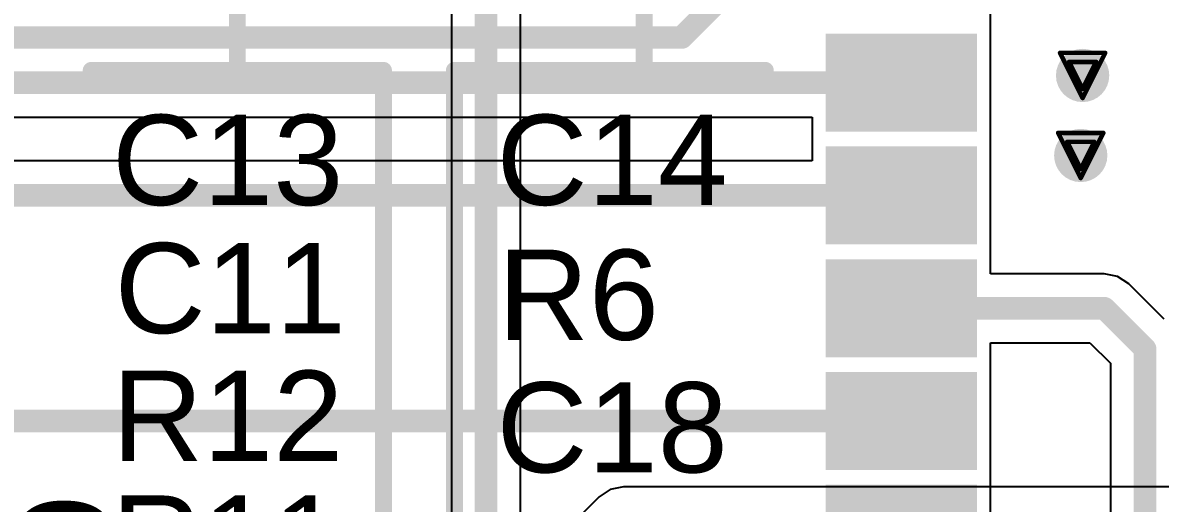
# Model space of a CAD drawing. Header units: inches. Extents: x -1 to 208, y -10 to 150.
# Drawn here: x 21.35 to 34.16, y 61.71 to 67.12 of the extents above; entities that cross this region are included whole.
import ezdxf

# ---------------------------------------------------------------- set-up
doc = ezdxf.new("R2010")
doc.units = ezdxf.units.IN
for name, color, linetype in [('Bottom Layer', 5, 'Continuous'), ('Drill Drawing', 1, 'Continuous'), ('Top Layer', 1, 'Continuous'), ('Top Overlay', 2, 'Continuous'), ('Top Paste', 8, 'Continuous'), ('Top Solder', 216, 'Continuous'), ('Via Holes', 16, 'Continuous')]:
    doc.layers.add(name, color=color, linetype=linetype)
doc.styles.add('Arial', font='', dxfattribs={"height": 0.2})
doc.styles.add('Arial Black_Bold', font='', dxfattribs={"height": 0.2})
doc.styles.get('Arial').set_extended_font_data('Arial')
doc.styles.get('Arial Black_Bold').set_extended_font_data('Arial Black', bold=True)

# ---------------------------------------------------------------- blocks, each defined once
blk = doc.blocks.new('ESP32_WROVER_E_N16R8_12')
at = {"layer": 'Top Layer'}
for points in [[(-9.5, 4.26), (-8, 4.26), (-8, 3.36), (-9.5, 3.36)], [(-9.5, 2.99), (-8, 2.99), (-8, 2.09), (-9.5, 2.09)], [(-9.5, 1.72), (-8, 1.72), (-8, 0.82), (-9.5, 0.82)], [(-9.5, 0.45), (-8, 0.45), (-8, -0.45), (-9.5, -0.45)], [(-9.5, -0.82), (-8, -0.82), (-8, -1.72), (-9.5, -1.72)]]:
    blk.add_hatch(color=1, dxfattribs=at).paths.add_polyline_path(points)
at = {"layer": 'Top Paste'}
for points in [[(-9.5, 4.26), (-8, 4.26), (-8, 3.36), (-9.5, 3.36)], [(-9.5, 2.99), (-8, 2.99), (-8, 2.09), (-9.5, 2.09)], [(-9.5, 1.72), (-8, 1.72), (-8, 0.82), (-9.5, 0.82)], [(-9.5, 0.45), (-8, 0.45), (-8, -0.45), (-9.5, -0.45)], [(-9.5, -0.82), (-8, -0.82), (-8, -1.72), (-9.5, -1.72)]]:
    blk.add_hatch(color=8, dxfattribs=at).paths.add_polyline_path(points)
at = {"layer": 'Top Solder'}
for points in [[(-9.602, 4.362), (-7.898, 4.362), (-7.898, 3.258), (-9.602, 3.258)], [(-9.602, 3.092), (-7.898, 3.092), (-7.898, 1.988), (-9.602, 1.988)], [(-9.602, 1.822), (-7.898, 1.822), (-7.898, 0.718), (-9.602, 0.718)], [(-9.602, 0.552), (-7.898, 0.552), (-7.898, -0.552), (-9.602, -0.552)], [(-9.602, -0.718), (-7.898, -0.718), (-7.898, -1.822), (-9.602, -1.822)]]:
    blk.add_hatch(color=216, dxfattribs=at).paths.add_polyline_path(points)

msp = doc.modelspace()

# ---------------------------------------------------------------- hatches: boundary and pattern name
at = {"layer": 'Bottom Layer'}
h = msp.add_hatch(color=5, dxfattribs=at)
edge = h.paths.add_edge_path()
edge.add_arc((33.282, 66.531), 0.3, 0, 360)
h = msp.add_hatch(color=5, dxfattribs=at)
edge = h.paths.add_edge_path()
edge.add_arc((33.261, 65.63), 0.3, 0, 360)
at = {"layer": 'Top Layer'}
h = msp.add_hatch(color=1, dxfattribs=at)
edge = h.paths.add_edge_path()
edge.add_arc((33.282, 66.531), 0.3, 0, 360)
h = msp.add_hatch(color=1, dxfattribs=at)
edge = h.paths.add_edge_path()
edge.add_arc((33.261, 65.63), 0.3, 0, 360)
at = {"layer": 'Via Holes'}
h = msp.add_hatch(color=7, dxfattribs=at)
edge = h.paths.add_edge_path()
edge.add_arc((33.282, 66.531), 0.15, 0, 360)
h = msp.add_hatch(color=7, dxfattribs=at)
edge = h.paths.add_edge_path()
edge.add_arc((33.261, 65.63), 0.15, 0, 360)

# ---------------------------------------------------------------- linework, layer by layer
at = {"layer": 'Bottom Layer'}
for p, q in [((26.956, 42.074), (26.956, 67.598)), ((26.179, 67.437), (26.179, 42.074)), ((27.966, 61.87), (27.84, 61.786)), ((28.115, 61.9), (27.966, 61.87)), ((52.65, 61.9), (28.115, 61.9)), ((27.84, 61.786), (27.437, 61.383))]:
    msp.add_line(p, q, dxfattribs=at)
msp.add_lwpolyline([(26.567, 41.679, 0.254, 0.254, 0), (26.567, 67.598, 0.254, 0.254, 0)], format="xyseb", dxfattribs=at)
at = {"layer": 'Drill Drawing'}
for points in [[(33.028, 66.785, 0.0508, 0.0508, 0), (33.536, 66.785, 0.0508, 0.0508, 0)], [(33.028, 66.785, 0.0508, 0.0508, 0), (33.282, 66.277, 0.0508, 0.0508, 0)], [(33.13, 66.683, 0.0508, 0.0508, 0), (33.434, 66.683, 0.0508, 0.0508, 0)], [(33.13, 66.683, 0.0508, 0.0508, 0), (33.282, 66.379, 0.0508, 0.0508, 0)], [(33.282, 66.277, 0.0508, 0.0508, 0), (33.536, 66.785, 0.0508, 0.0508, 0)], [(33.282, 66.379, 0.0508, 0.0508, 0), (33.434, 66.683, 0.0508, 0.0508, 0)], [(33.007, 65.884, 0.0508, 0.0508, 0), (33.515, 65.884, 0.0508, 0.0508, 0)], [(33.007, 65.884, 0.0508, 0.0508, 0), (33.261, 65.376, 0.0508, 0.0508, 0)], [(33.109, 65.783, 0.0508, 0.0508, 0), (33.413, 65.783, 0.0508, 0.0508, 0)], [(33.109, 65.783, 0.0508, 0.0508, 0), (33.261, 65.478, 0.0508, 0.0508, 0)], [(33.261, 65.376, 0.0508, 0.0508, 0), (33.515, 65.884, 0.0508, 0.0508, 0)], [(33.261, 65.478, 0.0508, 0.0508, 0), (33.413, 65.783, 0.0508, 0.0508, 0)]]:
    msp.add_lwpolyline(points, format="xyseb", dxfattribs=at)
for points in [[(33.015, 66.785, 0.0254, 0.0254, 1), (33.041, 66.785, 0.0254, 0.0254, 1)], [(33.015, 66.785, 0.0254, 0.0254, 1), (33.041, 66.785, 0.0254, 0.0254, 1)], [(33.117, 66.683, 0.0254, 0.0254, 1), (33.142, 66.683, 0.0254, 0.0254, 1)], [(33.117, 66.683, 0.0254, 0.0254, 1), (33.142, 66.683, 0.0254, 0.0254, 1)], [(33.422, 66.683, 0.0254, 0.0254, 1), (33.447, 66.683, 0.0254, 0.0254, 1)], [(33.422, 66.683, 0.0254, 0.0254, 1), (33.447, 66.683, 0.0254, 0.0254, 1)], [(33.523, 66.785, 0.0254, 0.0254, 1), (33.549, 66.785, 0.0254, 0.0254, 1)], [(33.523, 66.785, 0.0254, 0.0254, 1), (33.549, 66.785, 0.0254, 0.0254, 1)], [(33.269, 66.379, 0.0254, 0.0254, 1), (33.295, 66.379, 0.0254, 0.0254, 1)], [(33.269, 66.379, 0.0254, 0.0254, 1), (33.295, 66.379, 0.0254, 0.0254, 1)], [(33.269, 66.277, 0.0254, 0.0254, 1), (33.295, 66.277, 0.0254, 0.0254, 1)], [(33.269, 66.277, 0.0254, 0.0254, 1), (33.295, 66.277, 0.0254, 0.0254, 1)], [(32.994, 65.884, 0.0254, 0.0254, 1), (33.02, 65.884, 0.0254, 0.0254, 1)], [(32.994, 65.884, 0.0254, 0.0254, 1), (33.02, 65.884, 0.0254, 0.0254, 1)], [(33.096, 65.783, 0.0254, 0.0254, 1), (33.121, 65.783, 0.0254, 0.0254, 1)], [(33.096, 65.783, 0.0254, 0.0254, 1), (33.121, 65.783, 0.0254, 0.0254, 1)], [(33.401, 65.783, 0.0254, 0.0254, 1), (33.426, 65.783, 0.0254, 0.0254, 1)], [(33.401, 65.783, 0.0254, 0.0254, 1), (33.426, 65.783, 0.0254, 0.0254, 1)], [(33.502, 65.884, 0.0254, 0.0254, 1), (33.528, 65.884, 0.0254, 0.0254, 1)], [(33.502, 65.884, 0.0254, 0.0254, 1), (33.528, 65.884, 0.0254, 0.0254, 1)], [(33.248, 65.478, 0.0254, 0.0254, 1), (33.274, 65.478, 0.0254, 0.0254, 1)], [(33.248, 65.478, 0.0254, 0.0254, 1), (33.274, 65.478, 0.0254, 0.0254, 1)], [(33.248, 65.376, 0.0254, 0.0254, 1), (33.274, 65.376, 0.0254, 0.0254, 1)], [(33.248, 65.376, 0.0254, 0.0254, 1), (33.274, 65.376, 0.0254, 0.0254, 1)]]:
    msp.add_lwpolyline(points, format="xyseb", close=True, dxfattribs=at)
at = {"layer": 'Top Layer'}
for p, q in [((32.247, 67.016), (32.247, 68.602)), ((32.247, 65.746), (32.247, 67.016)), ((10.595, 66.062), (30.239, 66.062)), ((30.239, 66.062), (30.239, 65.569)), ((32.247, 64.299), (32.247, 65.746)), ((30.239, 65.569), (17.69, 65.569)), ((33.526, 64.299), (32.247, 64.299)), ((33.675, 64.269), (33.526, 64.299)), ((33.801, 64.185), (33.675, 64.269)), ((34.199, 63.786), (33.801, 64.185)), ((32.247, 61.936), (32.247, 63.522)), ((32.247, 63.522), (33.365, 63.522)), ((33.365, 63.522), (33.597, 63.29)), ((33.597, 63.29), (33.597, 51.474)), ((32.247, 60.666), (32.247, 61.936))]:
    msp.add_line(p, q, dxfattribs=at)
for points in [[(28.77, 66.958, 0.254, 0.254, 0), (29.532, 67.72, 0.254, 0.254, 0)], [(9.342, 66.958, 0.254, 0.254, 0), (28.77, 66.958, 0.254, 0.254, 0)], [(10.434, 66.45, 0.254, 0.254, 0), (31.243, 66.45, 0.254, 0.254, 0)], [(17.69, 65.18, 0.254, 0.254, 0), (31.442, 65.18, 0.254, 0.254, 0)], [(31.243, 63.91, 0.254, 0.254, 0), (33.526, 63.91, 0.254, 0.254, 0)], [(33.526, 63.91, 0.254, 0.254, 0), (33.985, 63.451, 0.254, 0.254, 0)], [(33.985, 51.079, 0.254, 0.254, 0), (33.985, 63.451, 0.254, 0.254, 0)], [(19.757, 62.64, 0.254, 0.254, 0), (31.243, 62.64, 0.254, 0.254, 0)]]:
    msp.add_lwpolyline(points, format="xyseb", dxfattribs=at)
for points in [[(28.707, 66.958, 0.127, 0.127, 1), (28.834, 66.958, 0.127, 0.127, 1)], [(28.707, 66.958, 0.127, 0.127, 1), (28.834, 66.958, 0.127, 0.127, 1)], [(31.179, 66.45, 0.127, 0.127, 1), (31.306, 66.45, 0.127, 0.127, 1)], [(31.378, 65.18, 0.127, 0.127, 1), (31.505, 65.18, 0.127, 0.127, 1)], [(31.179, 63.91, 0.127, 0.127, 1), (31.306, 63.91, 0.127, 0.127, 1)], [(33.463, 63.91, 0.127, 0.127, 1), (33.59, 63.91, 0.127, 0.127, 1)], [(33.463, 63.91, 0.127, 0.127, 1), (33.59, 63.91, 0.127, 0.127, 1)], [(33.922, 63.451, 0.127, 0.127, 1), (34.049, 63.451, 0.127, 0.127, 1)], [(33.922, 63.451, 0.127, 0.127, 1), (34.049, 63.451, 0.127, 0.127, 1)], [(31.179, 62.64, 0.127, 0.127, 1), (31.306, 62.64, 0.127, 0.127, 1)]]:
    msp.add_lwpolyline(points, format="xyseb", close=True, dxfattribs=at)
at = {"layer": 'Top Overlay'}
for points in [[(28.349, 66.588, 0.191, 0.191, 0), (28.349, 69.34, 0.191, 0.191, 0)], [(23.769, 66.588, 0.191, 0.191, 0), (23.769, 67.259, 0.191, 0.191, 0)], [(22.124, 66.588, 0.191, 0.191, 0), (25.413, 66.588, 0.191, 0.191, 0)], [(25.413, 60.3, 0.191, 0.191, 0), (25.413, 66.588, 0.191, 0.191, 0)], [(26.212, 62.758, 0.191, 0.191, 0), (26.212, 66.588, 0.191, 0.191, 0)], [(26.212, 66.588, 0.191, 0.191, 0), (29.712, 66.588, 0.191, 0.191, 0)], [(26.212, 61.595, 0.191, 0.191, 0), (26.212, 62.758, 0.191, 0.191, 0)]]:
    msp.add_lwpolyline(points, format="xyseb", dxfattribs=at)
for points in [[(22.077, 66.588, 0.0952, 0.0952, 1), (22.172, 66.588, 0.0952, 0.0952, 1)], [(23.721, 66.588, 0.0952, 0.0952, 1), (23.816, 66.588, 0.0952, 0.0952, 1)], [(25.365, 66.588, 0.0952, 0.0952, 1), (25.461, 66.588, 0.0952, 0.0952, 1)], [(25.365, 66.588, 0.0952, 0.0952, 1), (25.461, 66.588, 0.0952, 0.0952, 1)], [(26.164, 66.588, 0.0952, 0.0952, 1), (26.259, 66.588, 0.0952, 0.0952, 1)], [(26.164, 66.588, 0.0952, 0.0952, 1), (26.259, 66.588, 0.0952, 0.0952, 1)], [(28.301, 66.588, 0.0952, 0.0952, 1), (28.397, 66.588, 0.0952, 0.0952, 1)], [(29.664, 66.588, 0.0952, 0.0952, 1), (29.759, 66.588, 0.0952, 0.0952, 1)], [(26.164, 62.758, 0.0952, 0.0952, 1), (26.259, 62.758, 0.0952, 0.0952, 1)], [(26.164, 62.758, 0.0952, 0.0952, 1), (26.259, 62.758, 0.0952, 0.0952, 1)]]:
    msp.add_lwpolyline(points, format="xyseb", close=True, dxfattribs=at)

# ---------------------------------------------------------------- block references
msp.add_blockref('ESP32_WROVER_E_N16R8_12', (39.993, 62.64))

# ---------------------------------------------------------------- texts
at = {"layer": 'Top Overlay', "style": 'Arial'}
for s, p in [('C13', (22.359, 65.072)), ('C14', (26.686, 65.073)), ('C11', (22.388, 63.629)), ('R6', (26.7, 63.554)), ('R12', (22.359, 62.191)), ('C18', (26.686, 62.061)), ('R11', (22.35, 60.786))]:
    msp.add_text(s, height=1.016, dxfattribs=at).set_placement(p)
at = {"layer": 'Top Overlay', "style": 'Arial Black_Bold'}
msp.add_text('LOUT2', height=1.524, rotation=360, dxfattribs=at).set_placement((14.512, 60.198))

doc.saveas('drawing.dxf')
